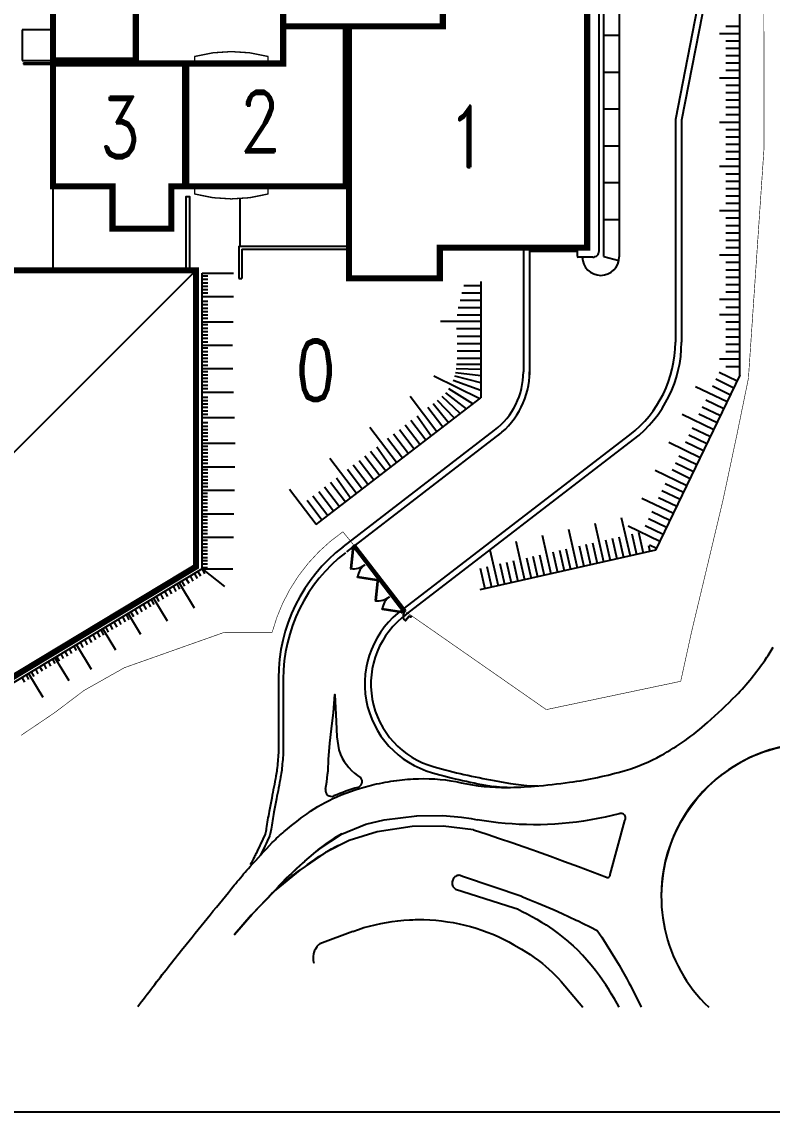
# Model space of a CAD drawing. Extents: x 0 to 210, y 0 to 497.
# Drawn here: x 77.8 to 132.8, y 371.9 to 451.9 of the extents above; entities that cross this region are included whole.
import ezdxf

# ---------------------------------------------------------------- set-up
doc = ezdxf.new("R2010")
doc.units = 0
doc.header["$MEASUREMENT"] = 0
doc.layers.get('0').update_dxf_attribs({"linetype": 'CONTINUOUS'})
doc.layers.add('VOIRIE-ACCES', color=3, linetype='CONTINUOUS')
doc.styles.add('ECRITURES', font='romand.shx', dxfattribs={"width": 0.8, "height": 1000})

# ---------------------------------------------------------------- blocks, each defined once
blk = doc.blocks.new('CCADLAY13OBJ237')
at = {"layer": 'VOIRIE-ACCES', "color": 7, "linetype": 'CONTINUOUS'}
blk.add_arc((0, 0), 1, 127.5805, 217.6002, dxfattribs=at)
blk = doc.blocks.new('LOGO_CARTOUCHE_MASSE')
for p, q in [((-257521.57, -147811.193), (-257524.044, -147823.867)), ((-257521.127, -147811.271), (-257523.594, -147823.911)), ((-257552.787, -147811.884), (-257552.787, -147819.534)), ((-257528.166, -147814.359), (-257528.166, -147833.935)), ((-257519.318, -147842.61), (-257519.318, -147814.297)), ((-257530.511, -147833.259), (-257530.511, -147815.259)), ((-257529.635, -147833.5), (-257529.636, -147815.456)), ((-257529.291, -147817.706), (-257529.291, -147815.006)), ((-257548.196, -147817.024), (-257552.787, -147817.024)), ((-257552.787, -147817.024), (-257552.787, -147819.759)), ((-257548.196, -147828.759), (-257548.196, -147817.024)), ((-257520.349, -147817.006), (-257519.318, -147817.006)), ((-257569.662, -147817.284), (-257571.912, -147817.284)), ((-257571.912, -147817.284), (-257571.912, -147819.534)), ((-257528.166, -147817.706), (-257529.291, -147817.706)), ((-257529.291, -147820.406), (-257529.291, -147817.706)), ((-257520.807, -147817.546), (-257519.318, -147817.546)), ((-257520.349, -147818.085), (-257519.318, -147818.085)), ((-257520.349, -147818.635), (-257519.318, -147818.635)), ((-257571.912, -147819.534), (-257569.662, -147819.534)), ((-257520.349, -147819.175), (-257519.318, -147819.175)), ((-257571.822, -147819.714), (-257569.662, -147819.714)), ((-257571.822, -147819.714), (-257571.822, -147819.804)), ((-257571.822, -147819.804), (-257569.662, -147819.804)), ((-257569.662, -147828.759), (-257569.662, -147819.759)), ((-257559.987, -147819.759), (-257563.587, -147819.759)), ((-257559.987, -147819.759), (-257559.987, -147828.759)), ((-257552.787, -147819.759), (-257559.987, -147819.759)), ((-257559.987, -147819.759), (-257559.987, -147828.759)), ((-257559.762, -147819.759), (-257559.762, -147828.759)), ((-257548.196, -147819.759), (-257548.196, -147828.759)), ((-257520.349, -147819.715), (-257519.318, -147819.715)), ((-257520.349, -147820.255), (-257519.318, -147820.255)), ((-257528.166, -147820.406), (-257529.291, -147820.406)), ((-257529.291, -147823.106), (-257529.291, -147820.406)), ((-257520.807, -147820.795), (-257519.318, -147820.795)), ((-257520.349, -147821.334), (-257519.318, -147821.334)), ((-257520.349, -147821.884), (-257519.318, -147821.884)), ((-257520.349, -147822.424), (-257519.318, -147822.424)), ((-257528.166, -147823.106), (-257529.291, -147823.106)), ((-257529.291, -147825.806), (-257529.291, -147823.106)), ((-257520.349, -147822.964), (-257519.318, -147822.964)), ((-257520.349, -147823.504), (-257519.318, -147823.504)), ((-257524.044, -147823.867), (-257524.044, -147840.19)), ((-257523.594, -147823.911), (-257523.594, -147840.19)), ((-257520.808, -147824.044), (-257519.318, -147824.044)), ((-257520.349, -147824.583), (-257519.318, -147824.583)), ((-257520.349, -147825.133), (-257519.318, -147825.133)), ((-257528.166, -147825.806), (-257529.291, -147825.806)), ((-257529.291, -147828.506), (-257529.291, -147825.806)), ((-257520.349, -147825.673), (-257519.318, -147825.673)), ((-257520.349, -147826.213), (-257519.318, -147826.213)), ((-257520.808, -147827.293), (-257519.318, -147827.293)), ((-257520.349, -147826.753), (-257519.318, -147826.753)), ((-257520.349, -147827.832), (-257519.318, -147827.832)), ((-257569.662, -147828.759), (-257569.662, -147834.92)), ((-257565.297, -147828.759), (-257565.297, -147831.864)), ((-257560.977, -147828.759), (-257560.977, -147831.864)), ((-257559.987, -147828.759), (-257548.196, -147828.759)), ((-257559.762, -147828.759), (-257548.196, -147828.759)), ((-257547.971, -147828.759), (-257547.971, -147835.509)), ((-257528.166, -147828.506), (-257529.291, -147828.506)), ((-257529.291, -147831.206), (-257529.291, -147828.506)), ((-257520.349, -147828.382), (-257519.318, -147828.382)), ((-257520.349, -147828.922), (-257519.318, -147828.922)), ((-257555.937, -147833.147), (-257555.937, -147829.616)), ((-257520.349, -147829.462), (-257519.318, -147829.462)), ((-257520.808, -147830.542), (-257519.318, -147830.542)), ((-257520.349, -147830.002), (-257519.318, -147830.002)), ((-257528.166, -147831.206), (-257529.291, -147831.206)), ((-257529.291, -147833.906), (-257529.291, -147831.206)), ((-257520.349, -147831.081), (-257519.318, -147831.081)), ((-257565.297, -147831.864), (-257560.977, -147831.864)), ((-257520.349, -147831.631), (-257519.318, -147831.631)), ((-257520.349, -147832.171), (-257519.318, -147832.171)), ((-257520.349, -147832.711), (-257519.318, -147832.711)), ((-257556.049, -147833.147), (-257556.049, -147835.509)), ((-257556.049, -147833.147), (-257547.971, -147833.147)), ((-257555.824, -147833.372), (-257555.824, -147835.509)), ((-257555.824, -147833.372), (-257547.971, -147833.372)), ((-257541.311, -147835.509), (-257541.311, -147833.259)), ((-257541.086, -147833.259), (-257530.511, -147833.259)), ((-257535.184, -147833.259), (-257535.184, -147842.359)), ((-257534.734, -147833.259), (-257534.734, -147842.581)), ((-257531.228, -147833.345), (-257534.734, -147833.345)), ((-257531.228, -147833.538), (-257534.734, -147833.538)), ((-257534.669, -147833.345), (-257534.669, -147833.538)), ((-257534.556, -147833.345), (-257534.556, -147833.538)), ((-257534.444, -147833.345), (-257534.444, -147833.538)), ((-257534.331, -147833.345), (-257534.331, -147833.538)), ((-257534.219, -147833.345), (-257534.219, -147833.538)), ((-257534.106, -147833.345), (-257534.106, -147833.538)), ((-257533.994, -147833.345), (-257533.994, -147833.538)), ((-257533.881, -147833.345), (-257533.881, -147833.538)), ((-257533.769, -147833.345), (-257533.769, -147833.538)), ((-257533.656, -147833.345), (-257533.656, -147833.538)), ((-257533.544, -147833.345), (-257533.544, -147833.538)), ((-257533.431, -147833.345), (-257533.431, -147833.538)), ((-257533.319, -147833.345), (-257533.319, -147833.538)), ((-257533.206, -147833.345), (-257533.206, -147833.538)), ((-257533.094, -147833.345), (-257533.094, -147833.538)), ((-257532.981, -147833.345), (-257532.981, -147833.538)), ((-257532.869, -147833.345), (-257532.869, -147833.538)), ((-257532.756, -147833.345), (-257532.756, -147833.538)), ((-257532.644, -147833.345), (-257532.644, -147833.538)), ((-257532.531, -147833.345), (-257532.531, -147833.538)), ((-257532.419, -147833.345), (-257532.419, -147833.538)), ((-257532.306, -147833.345), (-257532.306, -147833.538)), ((-257532.194, -147833.345), (-257532.194, -147833.538)), ((-257532.081, -147833.345), (-257532.081, -147833.538)), ((-257531.969, -147833.345), (-257531.969, -147833.538)), ((-257531.856, -147833.345), (-257531.856, -147833.538)), ((-257531.744, -147833.345), (-257531.744, -147833.538)), ((-257531.631, -147833.345), (-257531.631, -147833.538)), ((-257531.519, -147833.345), (-257531.519, -147833.538)), ((-257531.406, -147833.345), (-257531.406, -147833.538)), ((-257531.294, -147833.345), (-257531.294, -147833.538)), ((-257531.228, -147833.882), (-257531.228, -147833.259)), ((-257529.291, -147833.906), (-257528.192, -147834.201)), ((-257520.809, -147833.791), (-257519.318, -147833.791)), ((-257520.349, -147833.251), (-257519.318, -147833.251)), ((-257530.085, -147833.95), (-257531.16, -147833.95)), ((-257520.349, -147834.329), (-257519.318, -147834.329)), ((-257588.308, -147864.052), (-257559.177, -147834.92)), ((-257580.897, -147834.92), (-257559.177, -147834.92)), ((-257559.177, -147856.64), (-257559.177, -147834.92)), ((-257558.727, -147835.123), (-257556.438, -147835.123)), ((-257558.727, -147856.798), (-257558.727, -147835.123)), ((-257558.719, -147835.321), (-257558.318, -147835.321)), ((-257556.049, -147835.509), (-257555.824, -147835.509)), ((-257547.971, -147835.509), (-257541.311, -147835.509)), ((-257520.349, -147834.88), (-257519.318, -147834.88)), ((-257520.349, -147835.42), (-257519.318, -147835.42)), ((-257558.719, -147835.571), (-257558.318, -147835.571)), ((-257558.719, -147835.822), (-257558.318, -147835.822)), ((-257558.719, -147836.072), (-257558.318, -147836.072)), ((-257558.719, -147836.323), (-257558.318, -147836.323)), ((-257538.3, -147836.046), (-257539.55, -147836.046)), ((-257538.306, -147835.725), (-257538.306, -147844.27)), ((-257520.349, -147835.96), (-257519.318, -147835.96)), ((-257558.719, -147836.573), (-257558.318, -147836.573)), ((-257558.719, -147836.835), (-257556.438, -147836.835)), ((-257538.3, -147836.596), (-257539.687, -147836.596)), ((-257520.809, -147837.042), (-257519.318, -147837.042)), ((-257520.349, -147836.5), (-257519.318, -147836.5)), ((-257558.719, -147837.181), (-257558.318, -147837.181)), ((-257558.719, -147837.431), (-257558.318, -147837.431)), ((-257558.719, -147837.682), (-257558.318, -147837.682)), ((-257558.719, -147837.932), (-257558.318, -147837.932)), ((-257538.3, -147837.676), (-257539.958, -147837.676)), ((-257538.3, -147837.136), (-257539.822, -147837.136)), ((-257520.349, -147837.612), (-257519.318, -147837.612)), ((-257558.719, -147838.183), (-257558.318, -147838.183)), ((-257558.719, -147838.433), (-257558.318, -147838.433)), ((-257558.719, -147838.695), (-257556.453, -147838.695)), ((-257538.306, -147838.673), (-257541.254, -147838.673)), ((-257538.3, -147838.216), (-257540.038, -147838.216)), ((-257520.809, -147838.152), (-257519.318, -147838.152)), ((-257520.349, -147838.69), (-257519.318, -147838.69)), ((-257558.719, -147838.896), (-257558.318, -147838.896)), ((-257558.719, -147839.146), (-257558.318, -147839.146)), ((-257558.719, -147839.397), (-257558.318, -147839.397)), ((-257538.306, -147839.212), (-257540.077, -147839.212)), ((-257520.349, -147839.241), (-257519.318, -147839.241)), ((-257558.719, -147839.647), (-257558.318, -147839.647)), ((-257558.719, -147839.898), (-257558.318, -147839.898)), ((-257558.719, -147840.148), (-257558.318, -147840.148)), ((-257538.306, -147839.762), (-257540.044, -147839.762)), ((-257538.306, -147840.302), (-257540.044, -147840.302)), ((-257520.349, -147839.781), (-257519.318, -147839.781)), ((-257520.349, -147840.321), (-257519.318, -147840.321)), ((-257558.719, -147840.41), (-257556.502, -147840.41)), ((-257558.719, -147840.611), (-257558.318, -147840.611)), ((-257558.719, -147840.861), (-257558.318, -147840.861)), ((-257558.719, -147841.112), (-257558.318, -147841.112)), ((-257538.306, -147840.842), (-257540.044, -147840.842)), ((-257520.349, -147840.861), (-257519.318, -147840.861)), ((-257558.719, -147841.362), (-257558.318, -147841.362)), ((-257558.719, -147841.613), (-257558.318, -147841.613)), ((-257558.719, -147841.863), (-257558.318, -147841.863)), ((-257538.306, -147841.822), (-257540.097, -147841.82)), ((-257538.306, -147841.382), (-257540.044, -147841.382)), ((-257520.809, -147841.403), (-257519.318, -147841.403)), ((-257558.719, -147842.125), (-257556.478, -147842.125)), ((-257558.719, -147842.326), (-257558.318, -147842.326)), ((-257558.719, -147842.576), (-257558.318, -147842.576)), ((-257538.386, -147844.332), (-257541.752, -147842.665)), ((-257538.306, -147843.165), (-257540.218, -147842.682)), ((-257538.306, -147842.647), (-257540.155, -147842.424)), ((-257538.325, -147842.196), (-257540.115, -147842.132)), ((-257519.318, -147842.61), (-257525.504, -147855.437)), ((-257520.838, -147842.371), (-257519.511, -147843.011)), ((-257520.349, -147841.973), (-257519.318, -147841.973)), ((-257558.719, -147842.827), (-257558.318, -147842.827)), ((-257558.719, -147843.077), (-257558.318, -147843.077)), ((-257558.719, -147843.328), (-257558.318, -147843.328)), ((-257538.306, -147843.734), (-257540.323, -147842.998)), ((-257522.564, -147843.429), (-257520.251, -147844.544)), ((-257521.331, -147843.393), (-257520.005, -147844.033)), ((-257521.085, -147842.882), (-257519.758, -147843.522)), ((-257558.719, -147843.578), (-257558.318, -147843.578)), ((-257558.719, -147843.84), (-257556.418, -147843.84)), ((-257558.719, -147844.205), (-257558.318, -147844.205)), ((-257550.377, -147853.562), (-257538.306, -147844.27)), ((-257541.518, -147846.745), (-257543.473, -147844.174)), ((-257539.806, -147845.425), (-257541.133, -147844.177)), ((-257539.358, -147845.08), (-257540.858, -147843.89)), ((-257538.88, -147844.712), (-257540.64, -147843.601)), ((-257558.719, -147844.455), (-257558.318, -147844.455)), ((-257558.719, -147844.705), (-257558.318, -147844.705)), ((-257558.719, -147844.956), (-257558.318, -147844.956)), ((-257541.09, -147846.415), (-257542.178, -147844.985)), ((-257540.662, -147846.086), (-257541.796, -147844.696)), ((-257540.234, -147845.757), (-257541.472, -147844.462)), ((-257522.071, -147844.927), (-257520.744, -147845.567)), ((-257521.824, -147844.416), (-257520.498, -147845.056)), ((-257558.719, -147845.206), (-257558.318, -147845.206)), ((-257558.719, -147845.457), (-257558.318, -147845.457)), ((-257558.719, -147845.718), (-257556.365, -147845.718)), ((-257542.323, -147847.364), (-257543.423, -147845.917)), ((-257541.938, -147847.068), (-257542.971, -147845.611)), ((-257523.55, -147845.474), (-257521.237, -147846.59)), ((-257522.317, -147845.439), (-257520.991, -147846.078)), ((-257558.719, -147846.083), (-257558.318, -147846.083)), ((-257558.719, -147846.334), (-257558.318, -147846.334)), ((-257558.719, -147846.584), (-257558.318, -147846.584)), ((-257548.397, -147855.188), (-257537.29, -147846.638)), ((-257544.471, -147849.017), (-257546.426, -147846.446)), ((-257543.187, -147848.029), (-257544.271, -147846.603)), ((-257542.759, -147847.7), (-257543.842, -147846.277)), ((-257522.811, -147846.461), (-257521.484, -147847.101)), ((-257558.719, -147846.835), (-257558.318, -147846.835)), ((-257558.719, -147847.085), (-257558.318, -147847.085)), ((-257558.719, -147847.336), (-257558.318, -147847.336)), ((-257548.123, -147855.545), (-257536.84, -147846.86)), ((-257544.043, -147848.688), (-257545.131, -147847.257)), ((-257543.615, -147848.358), (-257544.701, -147846.93)), ((-257544.005, -147859.761), (-257527.38, -147846.966)), ((-257543.742, -147860.126), (-257527.106, -147847.323)), ((-257524.536, -147847.52), (-257522.224, -147848.635)), ((-257523.304, -147847.484), (-257521.977, -147848.124)), ((-257523.057, -147846.973), (-257521.731, -147847.612)), ((-257558.719, -147847.597), (-257556.312, -147847.597)), ((-257558.719, -147847.803), (-257558.318, -147847.803)), ((-257558.719, -147848.054), (-257558.318, -147848.054)), ((-257558.719, -147848.304), (-257558.318, -147848.304)), ((-257545.276, -147849.636), (-257546.377, -147848.19)), ((-257544.891, -147849.34), (-257545.924, -147847.883)), ((-257558.719, -147848.555), (-257558.318, -147848.555)), ((-257558.719, -147848.805), (-257558.318, -147848.805)), ((-257558.719, -147849.056), (-257558.318, -147849.056)), ((-257547.425, -147851.289), (-257549.38, -147848.718)), ((-257546.141, -147850.301), (-257547.225, -147848.876)), ((-257545.713, -147849.972), (-257546.795, -147848.549)), ((-257524.043, -147849.018), (-257522.717, -147849.658)), ((-257523.797, -147848.507), (-257522.47, -147849.146)), ((-257558.719, -147849.317), (-257556.338, -147849.317)), ((-257558.719, -147849.523), (-257558.318, -147849.523)), ((-257558.719, -147849.774), (-257558.318, -147849.774)), ((-257546.997, -147850.96), (-257548.084, -147849.53)), ((-257546.569, -147850.631), (-257547.654, -147849.203)), ((-257525.523, -147849.565), (-257523.21, -147850.68)), ((-257524.29, -147849.529), (-257522.963, -147850.169)), ((-257558.719, -147850.024), (-257558.318, -147850.024)), ((-257558.719, -147850.275), (-257558.318, -147850.275)), ((-257558.719, -147850.525), (-257558.318, -147850.525)), ((-257548.23, -147851.909), (-257549.33, -147850.462)), ((-257547.844, -147851.612), (-257548.878, -147850.156)), ((-257524.783, -147850.552), (-257523.456, -147851.191)), ((-257558.727, -147851.243), (-257558.326, -147851.243)), ((-257558.727, -147851.494), (-257558.326, -147851.494)), ((-257558.719, -147850.776), (-257558.318, -147850.776)), ((-257558.719, -147851.037), (-257556.364, -147851.037)), ((-257550.377, -147853.562), (-257552.333, -147850.991)), ((-257549.522, -147852.903), (-257550.608, -147851.475)), ((-257549.094, -147852.574), (-257550.178, -147851.148)), ((-257548.666, -147852.244), (-257549.748, -147850.821)), ((-257525.03, -147851.063), (-257523.703, -147851.703)), ((-257558.727, -147851.744), (-257558.326, -147851.744)), ((-257558.727, -147851.995), (-257558.326, -147851.995)), ((-257558.727, -147852.245), (-257558.326, -147852.245)), ((-257549.95, -147853.232), (-257551.037, -147851.802)), ((-257526.509, -147851.61), (-257524.196, -147852.725)), ((-257525.276, -147851.574), (-257523.95, -147852.214)), ((-257558.727, -147852.496), (-257558.326, -147852.496)), ((-257558.727, -147852.757), (-257556.398, -147852.757)), ((-257558.727, -147852.963), (-257558.326, -147852.963)), ((-257528.009, -147853.025), (-257527.369, -147855.858)), ((-257526.016, -147853.108), (-257524.689, -147853.748)), ((-257525.769, -147852.597), (-257524.443, -147853.237)), ((-257558.727, -147853.214), (-257558.326, -147853.214)), ((-257558.727, -147853.464), (-257558.326, -147853.464)), ((-257558.727, -147853.715), (-257558.326, -147853.715)), ((-257531.879, -147853.9), (-257531.239, -147856.733)), ((-257529.944, -147853.463), (-257529.304, -147856.295)), ((-257527.495, -147853.655), (-257525.182, -147854.771)), ((-257526.262, -147853.62), (-257524.936, -147854.259)), ((-257558.727, -147853.965), (-257558.326, -147853.965)), ((-257558.727, -147854.216), (-257558.326, -147854.216)), ((-257558.727, -147854.477), (-257556.425, -147854.477)), ((-257558.727, -147854.71), (-257558.326, -147854.71)), ((-257533.814, -147854.337), (-257533.174, -147857.17)), ((-257529.163, -147854.67), (-257528.82, -147856.186)), ((-257528.679, -147854.561), (-257528.336, -147856.077)), ((-257528.195, -147854.452), (-257527.853, -147855.968)), ((-257527.228, -147854.233), (-257526.885, -147855.749)), ((-257526.744, -147854.124), (-257526.401, -147855.64)), ((-257558.727, -147854.96), (-257558.326, -147854.96)), ((-257558.727, -147855.211), (-257558.326, -147855.211)), ((-257558.727, -147855.461), (-257558.326, -147855.461)), ((-257547.7, -147855.371), (-257547.853, -147856.785)), ((-257547.647, -147855.377), (-257547.799, -147856.791)), ((-257547.756, -147855.267), (-257547.649, -147855.185)), ((-257547.674, -147855.374), (-257547.756, -147855.267)), ((-257547.715, -147855.099), (-257543.943, -147860.001)), ((-257547.7, -147855.371), (-257547.647, -147855.377)), ((-257547.567, -147855.292), (-257547.674, -147855.374)), ((-257547.649, -147855.184), (-257547.496, -147855.066)), ((-257547.649, -147855.185), (-257547.567, -147855.292)), ((-257547.581, -147855.273), (-257547.427, -147855.155)), ((-257547.562, -147854.981), (-257543.804, -147859.864)), ((-257547.512, -147855.362), (-257547.359, -147855.245)), ((-257547.443, -147855.452), (-257547.29, -147855.334)), ((-257547.375, -147855.541), (-257547.222, -147855.423)), ((-257547.306, -147855.63), (-257547.153, -147855.512)), ((-257525.504, -147855.437), (-257538.369, -147858.344)), ((-257537.637, -147855.419), (-257537.044, -147858.045)), ((-257535.749, -147854.775), (-257535.109, -147857.607)), ((-257532.549, -147855.436), (-257532.206, -147856.951)), ((-257532.065, -147855.326), (-257531.723, -147856.842)), ((-257531.098, -147855.108), (-257530.755, -147856.623)), ((-257530.614, -147854.998), (-257530.271, -147856.514)), ((-257530.13, -147854.889), (-257529.788, -147856.405)), ((-257526.019, -147855.084), (-257525.918, -147855.53)), ((-257525.943, -147855.034), (-257525.429, -147855.282)), ((-257558.727, -147855.712), (-257558.326, -147855.712)), ((-257558.727, -147855.962), (-257558.326, -147855.962)), ((-257558.727, -147856.193), (-257558.326, -147856.193)), ((-257547.238, -147855.719), (-257547.084, -147855.601)), ((-257547.169, -147855.808), (-257547.016, -147855.69)), ((-257547.1, -147855.897), (-257546.947, -147855.779)), ((-257547.032, -147855.987), (-257546.878, -147855.869)), ((-257546.963, -147856.076), (-257546.81, -147855.958)), ((-257546.895, -147856.165), (-257546.741, -147856.047)), ((-257546.826, -147856.254), (-257546.673, -147856.136)), ((-257546.757, -147856.343), (-257546.604, -147856.225)), ((-257546.689, -147856.432), (-257546.535, -147856.314)), ((-257536.419, -147856.31), (-257536.076, -147857.826)), ((-257535.935, -147856.201), (-257535.593, -147857.717)), ((-257534.968, -147855.982), (-257534.625, -147857.498)), ((-257534.484, -147855.873), (-257534.141, -147857.389)), ((-257534, -147855.764), (-257533.658, -147857.279)), ((-257533.033, -147855.545), (-257532.69, -147857.061)), ((-257559.177, -147856.64), (-257577.037, -147867.418)), ((-257558.727, -147856.798), (-257576.958, -147867.812)), ((-257558.826, -147857.344), (-257559.006, -147857.009)), ((-257558.727, -147856.443), (-257558.326, -147856.443)), ((-257558.727, -147856.694), (-257558.326, -147856.694)), ((-257558.727, -147856.798), (-257556.47, -147856.798)), ((-257558.727, -147856.798), (-257557.091, -147858.091)), ((-257558.522, -147857.16), (-257558.702, -147856.825)), ((-257547.853, -147856.785), (-257547.799, -147856.791)), ((-257546.62, -147856.522), (-257546.467, -147856.404)), ((-257546.551, -147856.611), (-257546.398, -147856.493)), ((-257546.483, -147856.7), (-257546.33, -147856.582)), ((-257546.414, -147856.789), (-257546.261, -147856.671)), ((-257546.346, -147856.878), (-257546.192, -147856.76)), ((-257546.277, -147856.967), (-257546.124, -147856.849)), ((-257546.208, -147857.056), (-257546.055, -147856.939)), ((-257546.14, -147857.146), (-257545.987, -147857.028)), ((-257546.071, -147857.235), (-257545.918, -147857.117)), ((-257538.354, -147856.747), (-257538.011, -147858.263)), ((-257537.87, -147856.638), (-257537.528, -147858.154)), ((-257536.903, -147856.419), (-257536.56, -147857.935)), ((-257560.396, -147857.869), (-257559.316, -147859.656)), ((-257559.999, -147858.073), (-257560.179, -147857.738)), ((-257559.686, -147857.884), (-257559.866, -147857.549)), ((-257559.381, -147857.7), (-257559.562, -147857.365)), ((-257559.074, -147857.514), (-257559.254, -147857.179)), ((-257547.349, -147857.44), (-257547.341, -147857.386)), ((-257545.943, -147857.654), (-257547.349, -147857.44)), ((-257545.935, -147857.601), (-257547.341, -147857.386)), ((-257545.893, -147857.719), (-257546.046, -147859.133)), ((-257546.003, -147857.324), (-257545.849, -147857.206)), ((-257545.84, -147857.725), (-257545.992, -147859.139)), ((-257545.943, -147857.654), (-257545.935, -147857.601)), ((-257545.939, -147857.628), (-257545.832, -147857.545)), ((-257545.857, -147857.735), (-257545.939, -147857.628)), ((-257545.934, -147857.413), (-257545.781, -147857.295)), ((-257545.893, -147857.719), (-257545.84, -147857.725)), ((-257545.865, -147857.502), (-257545.712, -147857.384)), ((-257545.75, -147857.652), (-257545.857, -147857.735)), ((-257545.832, -147857.545), (-257545.75, -147857.652)), ((-257545.797, -147857.591), (-257545.643, -147857.473)), ((-257545.728, -147857.681), (-257545.575, -147857.563)), ((-257545.66, -147857.77), (-257545.506, -147857.652)), ((-257545.591, -147857.859), (-257545.438, -147857.741)), ((-257545.522, -147857.948), (-257545.369, -147857.83)), ((-257561.554, -147859.013), (-257561.734, -147858.678)), ((-257561.25, -147858.829), (-257561.43, -147858.494)), ((-257560.942, -147858.643), (-257561.122, -147858.308)), ((-257560.625, -147858.452), (-257560.806, -147858.116)), ((-257560.361, -147858.292), (-257560.542, -147857.957)), ((-257545.454, -147858.037), (-257545.3, -147857.919)), ((-257545.385, -147858.126), (-257545.232, -147858.008)), ((-257545.316, -147858.216), (-257545.163, -147858.098)), ((-257545.248, -147858.305), (-257545.095, -147858.187)), ((-257545.179, -147858.394), (-257545.026, -147858.276)), ((-257545.111, -147858.483), (-257544.957, -147858.365)), ((-257545.042, -147858.572), (-257544.889, -147858.454)), ((-257544.973, -147858.661), (-257544.82, -147858.543)), ((-257544.905, -147858.75), (-257544.752, -147858.633)), ((-257562.81, -147859.772), (-257562.991, -147859.437)), ((-257562.494, -147859.58), (-257562.674, -147859.245)), ((-257562.23, -147859.421), (-257562.41, -147859.086)), ((-257562.264, -147858.997), (-257561.286, -147860.617)), ((-257561.867, -147859.202), (-257562.048, -147858.867)), ((-257546.046, -147859.133), (-257545.992, -147859.139)), ((-257544.836, -147858.84), (-257544.683, -147858.722)), ((-257544.768, -147858.929), (-257544.614, -147858.811)), ((-257544.699, -147859.018), (-257544.546, -147858.9)), ((-257544.63, -147859.107), (-257544.477, -147858.989)), ((-257544.562, -147859.196), (-257544.408, -147859.078)), ((-257544.493, -147859.285), (-257544.34, -147859.167)), ((-257544.425, -147859.375), (-257544.271, -147859.257)), ((-257544.356, -147859.464), (-257544.203, -147859.346)), ((-257544.287, -147859.553), (-257544.134, -147859.435)), ((-257564.071, -147860.533), (-257564.251, -147860.198)), ((-257564.132, -147860.126), (-257563.255, -147861.578)), ((-257563.736, -147860.331), (-257563.916, -147859.996)), ((-257563.422, -147860.142), (-257563.603, -147859.806)), ((-257563.118, -147859.958), (-257563.298, -147859.622)), ((-257545.542, -147859.788), (-257545.534, -147859.734)), ((-257544.136, -147860.003), (-257545.542, -147859.788)), ((-257544.128, -147859.949), (-257545.534, -147859.734)), ((-257544.219, -147859.642), (-257544.065, -147859.524)), ((-257544.15, -147859.731), (-257543.997, -147859.613)), ((-257544.136, -147860.003), (-257544.128, -147859.949)), ((-257544.132, -147859.976), (-257544.025, -147859.894)), ((-257544.05, -147860.083), (-257544.132, -147859.976)), ((-257544.081, -147859.82), (-257543.928, -147859.702)), ((-257543.943, -147860.001), (-257544.05, -147860.083)), ((-257544.025, -147859.894), (-257543.943, -147860.001)), ((-257544.013, -147859.91), (-257543.86, -147859.792)), ((-257565.577, -147861.443), (-257565.757, -147861.108)), ((-257565.264, -147861.254), (-257565.444, -147860.919)), ((-257564.959, -147861.07), (-257565.14, -147860.735)), ((-257564.652, -147860.884), (-257564.832, -147860.549)), ((-257564.335, -147860.693), (-257564.515, -147860.358)), ((-257566.817, -147862.193), (-257566.997, -147861.857)), ((-257566.51, -147862.007), (-257566.69, -147861.672)), ((-257566.193, -147861.815), (-257566.373, -147861.48)), ((-257565.929, -147861.656), (-257566.109, -147861.321)), ((-257565.973, -147861.239), (-257565.072, -147862.73)), ((-257568.266, -147863.005), (-257568.446, -147862.67)), ((-257567.924, -147862.799), (-257568.104, -147862.463)), ((-257567.938, -147862.363), (-257566.861, -147864.146)), ((-257567.435, -147862.566), (-257567.615, -147862.23)), ((-257567.121, -147862.376), (-257567.302, -147862.041)), ((-257569.494, -147863.747), (-257569.674, -147863.411)), ((-257569.512, -147863.314), (-257568.501, -147864.987)), ((-257569.191, -147863.564), (-257569.371, -147863.229)), ((-257568.878, -147863.375), (-257569.058, -147863.039)), ((-257568.573, -147863.191), (-257568.754, -147862.856)), ((-257570.733, -147864.496), (-257570.914, -147864.161)), ((-257570.429, -147864.312), (-257570.609, -147863.977)), ((-257570.122, -147864.126), (-257570.302, -147863.791)), ((-257569.805, -147863.935), (-257569.985, -147863.599)), ((-257571.729, -147865.097), (-257571.909, -147864.762)), ((-257571.417, -147864.909), (-257571.598, -147864.574)), ((-257571.443, -147864.481), (-257570.395, -147866.217)), ((-257571.047, -147864.685), (-257571.227, -147864.35)), ((-257553.136, -147864.816), (-257553.135, -147870.345)), ((-257552.785, -147864.892), (-257552.785, -147870.323)), ((-257538.066, -147875.274), (-257538.578, -147875.19)), ((-257537.552, -147875.348), (-257538.066, -147875.274)), ((-257537.037, -147875.411), (-257537.552, -147875.348)), ((-257536.521, -147875.463), (-257537.037, -147875.411)), ((-257536.004, -147875.503), (-257536.521, -147875.463)), ((-257535.486, -147875.533), (-257536.004, -147875.503)), ((-257532.604, -147875.495), (-257532.881, -147875.515)), ((-257532.351, -147875.477), (-257532.604, -147875.495)), ((-257531.823, -147875.427), (-257532.351, -147875.477)), ((-257531.295, -147875.366), (-257531.823, -147875.427)), ((-257530.77, -147875.293), (-257531.295, -147875.366)), ((-257530.246, -147875.209), (-257530.77, -147875.293)), ((-257529.723, -147875.114), (-257530.246, -147875.209)), ((-257529.203, -147875.007), (-257529.723, -147875.114)), ((-257528.686, -147874.889), (-257529.203, -147875.007)), ((-257528.821, -147879.206), (-257527.753, -147875.26)), ((-257528.171, -147874.759), (-257528.686, -147874.889)), ((-257528.084, -147874.736), (-257528.171, -147874.759)), ((-257528.025, -147874.733), (-257528.084, -147874.736)), ((-257527.965, -147874.74), (-257528.025, -147874.733)), ((-257527.908, -147874.758), (-257527.965, -147874.74)), ((-257527.854, -147874.786), (-257527.908, -147874.758)), ((-257527.807, -147874.823), (-257527.854, -147874.786)), ((-257527.767, -147874.867), (-257527.807, -147874.823)), ((-257527.725, -147874.939), (-257527.767, -147874.867)), ((-257527.753, -147875.26), (-257527.726, -147875.211)), ((-257527.726, -147875.211), (-257527.708, -147875.158)), ((-257527.707, -147874.992), (-257527.725, -147874.939)), ((-257527.708, -147875.158), (-257527.698, -147875.103)), ((-257527.698, -147875.048), (-257527.707, -147874.992)), ((-257527.698, -147875.103), (-257527.698, -147875.048)), ((-257538.841, -147875.944), (-257537.839, -147876.253)), ((-257537.839, -147876.253), (-257536.933, -147876.559)), ((-257534.967, -147875.552), (-257535.486, -147875.533)), ((-257534.448, -147875.559), (-257534.967, -147875.552)), ((-257533.929, -147875.556), (-257534.448, -147875.559)), ((-257533.411, -147875.541), (-257533.929, -147875.556)), ((-257532.881, -147875.515), (-257533.411, -147875.541)), ((-257536.933, -147876.559), (-257536.029, -147876.869)), ((-257536.029, -147876.869), (-257535.126, -147877.184)), ((-257535.126, -147877.184), (-257534.488, -147877.409)), ((-257534.488, -147877.409), (-257534.225, -147877.502)), ((-257534.225, -147877.502), (-257533.193, -147877.873)), ((-257533.193, -147877.873), (-257532.163, -147878.249)), ((-257532.163, -147878.249), (-257531.136, -147878.631)), ((-257531.136, -147878.631), (-257530.11, -147879.018)), ((-257530.11, -147879.018), (-257529.087, -147879.411)), ((-257529.087, -147879.411), (-257529.047, -147879.424)), ((-257529.047, -147879.424), (-257529.006, -147879.427)), ((-257529.006, -147879.427), (-257528.965, -147879.422)), ((-257528.965, -147879.422), (-257528.926, -147879.408)), ((-257528.926, -147879.408), (-257528.891, -147879.386)), ((-257528.891, -147879.386), (-257528.863, -147879.358)), ((-257528.863, -147879.358), (-257528.84, -147879.324)), ((-257528.84, -147879.324), (-257528.826, -147879.287)), ((-257528.826, -147879.287), (-257528.819, -147879.247)), ((-257528.819, -147879.247), (-257528.821, -147879.206))]:
    blk.add_line(p, q)
for points in [[(-257622.094, -147771.445), (-257480.694, -147771.445), (-257480.694, -147896.633), (-257622.094, -147896.633)], [(-257543.551, -147860.252), (-257543.521, -147860.28), (-257543.828, -147860.609), (-257543.857, -147860.581)], [(-257543.445, -147860.227), (-257543.379, -147860.289), (-257543.44, -147860.355), (-257543.506, -147860.293)]]:
    blk.add_lwpolyline(points, close=True)
at = {"const_width": 0.45}
blk.add_lwpolyline([(-257569.662, -147806.259), (-257563.587, -147806.259), (-257563.587, -147819.534), (-257569.662, -147819.534)], close=True, dxfattribs=at)
for points, const_width in [([(-257552.787, -147811.884), (-257552.787, -147817.024), (-257541.086, -147817.024), (-257541.086, -147815.259), (-257537.261, -147815.259), (-257537.261, -147811.884), (-257553, -147811.884)], 0.45), ([(-257517.543, -147825.861), (-257517.568, -147814.143)], 0.0428), ([(-257547.971, -147817.024), (-257541.086, -147817.024), (-257541.086, -147815.259), (-257530.511, -147815.259), (-257530.511, -147833.259), (-257541.311, -147833.259), (-257541.311, -147835.509), (-257547.971, -147835.509), (-257547.971, -147817.024)], 0.45), ([(-257547.971, -147817.024), (-257552.787, -147817.024), (-257552.787, -147819.759), (-257559.987, -147819.759), (-257559.987, -147828.759), (-257548.196, -147828.759), (-257548.196, -147817.024)], 0.45), ([(-257569.662, -147819.759), (-257569.662, -147828.759), (-257565.297, -147828.759), (-257565.297, -147831.864), (-257560.977, -147831.864), (-257560.977, -147828.759), (-257559.987, -147828.759), (-257559.987, -147819.759), (-257569.662, -147819.759)], 0.45), ([(-257557.937, -147818.948), (-257559.287, -147819.219)], 0.0563), ([(-257559.287, -147819.219), (-257559.287, -147819.759)], 0.0563), ([(-257559.287, -147819.608), (-257559.242, -147819.53)], 0.0563), ([(-257559.242, -147819.611), (-257559.287, -147819.533)], 0.0563), ([(-257559.264, -147819.355), (-257559.264, -147819.31)], 0.0563), ([(-257559.242, -147819.256), (-257557.931, -147818.993)], 0.0563), ([(-257559.242, -147819.759), (-257559.242, -147819.256)], 0.0563), ([(-257559.076, -147819.223), (-257559.1, -147819.182)], 0.0563), ([(-257559.063, -147819.22), (-257559.033, -147819.168)], 0.0563), ([(-257558.727, -147819.153), (-257558.751, -147819.111)], 0.0563), ([(-257558.622, -147819.131), (-257558.592, -147819.08)], 0.0563), ([(-257558.378, -147819.083), (-257558.402, -147819.041)], 0.0563), ([(-257558.181, -147819.043), (-257558.151, -147818.991)], 0.0563), ([(-257558.029, -147819.012), (-257558.052, -147818.971)], 0.0563), ([(-257556.587, -147818.859), (-257557.937, -147818.948)], 0.0563), ([(-257557.931, -147818.993), (-257556.587, -147818.905)], 0.0563), ([(-257557.756, -147818.981), (-257557.729, -147818.934)], 0.0563), ([(-257557.66, -147818.975), (-257557.686, -147818.932)], 0.0563), ([(-257557.351, -147818.955), (-257557.324, -147818.908)], 0.0563), ([(-257557.285, -147818.95), (-257557.31, -147818.907)], 0.0563), ([(-257556.946, -147818.928), (-257556.918, -147818.881)], 0.0563), ([(-257556.91, -147818.926), (-257556.935, -147818.882)], 0.0563), ([(-257555.237, -147818.948), (-257556.587, -147818.859)], 0.0563), ([(-257556.587, -147818.905), (-257555.243, -147818.993)], 0.0563), ([(-257556.53, -147818.908), (-257556.557, -147818.861)], 0.0563), ([(-257556.544, -147818.907), (-257556.519, -147818.864)], 0.0563), ([(-257556.168, -147818.932), (-257556.143, -147818.889)], 0.0563), ([(-257556.125, -147818.935), (-257556.152, -147818.888)], 0.0563), ([(-257555.793, -147818.957), (-257555.768, -147818.913)], 0.0563), ([(-257555.72, -147818.962), (-257555.747, -147818.915)], 0.0563), ([(-257555.417, -147818.981), (-257555.392, -147818.938)], 0.0563), ([(-257555.315, -147818.988), (-257555.342, -147818.941)], 0.0563), ([(-257555.243, -147818.993), (-257553.932, -147819.256)], 0.0563), ([(-257553.887, -147819.219), (-257555.237, -147818.948)], 0.0563), ([(-257555.056, -147819.03), (-257555.032, -147818.989)], 0.0563), ([(-257554.88, -147819.066), (-257554.91, -147819.014)], 0.0563), ([(-257554.707, -147819.1), (-257554.683, -147819.059)], 0.0563), ([(-257554.439, -147819.154), (-257554.469, -147819.102)], 0.0563), ([(-257554.357, -147819.17), (-257554.334, -147819.129)], 0.0563), ([(-257553.999, -147819.242), (-257554.029, -147819.191)], 0.0563), ([(-257554.008, -147819.241), (-257553.984, -147819.199)], 0.0563), ([(-257553.932, -147819.256), (-257553.932, -147819.759)], 0.0563), ([(-257553.887, -147819.436), (-257553.932, -147819.358)], 0.0563), ([(-257553.887, -147819.759), (-257553.887, -147819.219)], 0.0563), ([(-257518.693, -147842.832), (-257517.543, -147825.861)], 0.0428), ([(-257559.287, -147828.804), (-257559.287, -147829.344)], 0.0563), ([(-257559.242, -147829.307), (-257559.242, -147828.804)], 0.0563), ([(-257553.932, -147828.804), (-257553.932, -147829.307)], 0.0563), ([(-257553.887, -147829.344), (-257553.887, -147828.804)], 0.0563), ([(-257559.287, -147829.344), (-257557.937, -147829.615)], 0.0563), ([(-257559.264, -147829.254), (-257559.264, -147829.209)], 0.0563), ([(-257557.931, -147829.57), (-257559.242, -147829.307)], 0.0563), ([(-257559.225, -147829.357), (-257559.201, -147829.316)], 0.0563), ([(-257558.876, -147829.427), (-257558.906, -147829.375)], 0.0563), ([(-257558.875, -147829.427), (-257558.852, -147829.386)], 0.0563), ([(-257558.526, -147829.497), (-257558.502, -147829.456)], 0.0563), ([(-257558.435, -147829.515), (-257558.465, -147829.463)], 0.0563), ([(-257558.177, -147829.567), (-257558.153, -147829.526)], 0.0563), ([(-257557.994, -147829.603), (-257558.024, -147829.552)], 0.0563), ([(-257557.937, -147829.615), (-257556.587, -147829.704)], 0.0563), ([(-257556.587, -147829.659), (-257557.931, -147829.57)], 0.0563), ([(-257557.819, -147829.623), (-257557.794, -147829.579)], 0.0563), ([(-257557.584, -147829.638), (-257557.611, -147829.591)], 0.0563), ([(-257557.444, -147829.647), (-257557.419, -147829.604)], 0.0563), ([(-257557.179, -147829.665), (-257557.206, -147829.618)], 0.0563), ([(-257557.068, -147829.672), (-257557.043, -147829.629)], 0.0563), ([(-257556.774, -147829.691), (-257556.801, -147829.644)], 0.0563), ([(-257556.693, -147829.697), (-257556.668, -147829.653)], 0.0563), ([(-257555.243, -147829.57), (-257556.587, -147829.659)], 0.0563), ([(-257556.587, -147829.704), (-257555.237, -147829.615)], 0.0563), ([(-257556.385, -147829.69), (-257556.41, -147829.647)], 0.0563), ([(-257556.296, -147829.685), (-257556.269, -147829.638)], 0.0563), ([(-257556.01, -147829.666), (-257556.035, -147829.622)], 0.0563), ([(-257555.891, -147829.658), (-257555.864, -147829.611)], 0.0563), ([(-257555.634, -147829.641), (-257555.659, -147829.598)], 0.0563), ([(-257555.486, -147829.631), (-257555.459, -147829.584)], 0.0563), ([(-257555.259, -147829.616), (-257555.284, -147829.573)], 0.0563), ([(-257553.932, -147829.307), (-257555.243, -147829.57)], 0.0563), ([(-257555.237, -147829.615), (-257553.887, -147829.344)], 0.0563), ([(-257555.067, -147829.581), (-257555.037, -147829.529)], 0.0563), ([(-257554.908, -147829.549), (-257554.932, -147829.508)], 0.0563), ([(-257554.626, -147829.493), (-257554.596, -147829.441)], 0.0563), ([(-257554.559, -147829.479), (-257554.582, -147829.438)], 0.0563), ([(-257554.209, -147829.409), (-257554.233, -147829.368)], 0.0563), ([(-257554.186, -147829.404), (-257554.156, -147829.352)], 0.0563), ([(-257553.887, -147829.292), (-257553.932, -147829.215)], 0.0563), ([(-257559.177, -147834.92), (-257580.897, -147834.92), (-257591.675, -147852.781), (-257588.308, -147864.052), (-257577.037, -147867.418), (-257559.177, -147856.64), (-257559.177, -147834.694)], 0.45), ([(-257519.564, -147847.099), (-257518.693, -147842.832)], 0.0428), ([(-257520.569, -147851.813), (-257519.564, -147847.099)], 0.0428), ([(-257521.696, -147856.548), (-257520.569, -147851.813)], 0.0428), ([(-257547.564, -147855.119), (-257548.414, -147854.087)], 0.0428), ([(-257522.858, -147861.411), (-257521.696, -147856.548)], 0.0428), ([(-257543.936, -147859.851), (-257533.508, -147867.12)], 0.0428), ([(-257564.425, -147864.049), (-257557.112, -147861.459)], 0.0428), ([(-257557.112, -147861.459), (-257553.595, -147861.454)], 0.0428), ([(-257522.858, -147861.411), (-257523.655, -147865.046)], 0.0428), ([(-257567.382, -147865.717), (-257564.425, -147864.049)], 0.0428), ([(-257533.508, -147867.12), (-257523.655, -147865.046)], 0.0428), ([(-257569.554, -147867.358), (-257567.382, -147865.717)], 0.0428), ([(-257571.992, -147869.008), (-257569.554, -147867.358)], 0.0428)]:
    blk.add_lwpolyline(points, dxfattribs=dict(const_width=const_width))
for points in [[(-257559.887, -147834.92), (-257559.887, -147829.494), (-257559.662, -147829.494), (-257559.662, -147834.92)], [(-257549.459, -147870.787), (-257549.371, -147869.576), (-257549.24, -147868.524), (-257549.108, -147867.34), (-257548.994, -147866.025), (-257548.911, -147867.998), (-257548.845, -147869.116), (-257548.713, -147870.07), (-257548.591, -147870.41)], [(-257536.377, -147872.827), (-257536.495, -147872.822), (-257536.928, -147872.794), (-257537.36, -147872.756)], [(-257538.841, -147875.944), (-257541.073, -147875.674), (-257543.346, -147875.698), (-257545.895, -147876.071), (-257547.951, -147876.709), (-257549.694, -147877.602), (-257551.574, -147878.892), (-257553.325, -147880.34), (-257555.122, -147882.193), (-257556.367, -147883.612), (-257555.053, -147882.117), (-257552.44, -147879.368), (-257551.201, -147878.224), (-257550.065, -147877.267), (-257548.524, -147876.244), (-257546.74, -147875.524), (-257545.382, -147875.206), (-257542.994, -147874.907), (-257541.08, -147874.89), (-257539.714, -147875.009), (-257539.008, -147875.113), (-257538.578, -147875.19)], [(-257548.491, -147876.226), (-257548.72, -147876.35), (-257549.041, -147876.543), (-257549.355, -147876.748), (-257549.662, -147876.962), (-257549.962, -147877.186), (-257550.257, -147877.418), (-257550.546, -147877.656), (-257550.692, -147877.78)], [(-257551.03, -147878.493), (-257550.768, -147878.307), (-257550.471, -147878.102), (-257550.17, -147877.901), (-257549.865, -147877.706), (-257549.556, -147877.518), (-257549.243, -147877.336), (-257548.925, -147877.163), (-257548.739, -147877.069)], [(-257551.201, -147878.224), (-257551.391, -147878.394), (-257551.807, -147878.77), (-257552.189, -147879.125), (-257552.564, -147879.488), (-257552.93, -147879.86), (-257553.148, -147880.093)], [(-257554.106, -147881.11), (-257553.984, -147880.983), (-257553.636, -147880.629), (-257553.254, -147880.273), (-257552.864, -147879.927), (-257552.466, -147879.59), (-257552.06, -147879.263), (-257551.646, -147878.945), (-257551.574, -147878.892)], [(-257535.298, -147880.819), (-257539.562, -147879.38), (-257539.892, -147879.269), (-257539.959, -147879.277), (-257540.025, -147879.294), (-257540.088, -147879.318), (-257540.148, -147879.35), (-257540.203, -147879.389), (-257540.253, -147879.435), (-257540.297, -147879.486), (-257540.334, -147879.542), (-257540.364, -147879.603), (-257540.387, -147879.667), (-257540.402, -147879.735), (-257540.408, -147879.805), (-257540.405, -147879.876), (-257540.393, -147879.945), (-257540.372, -147880.012), (-257540.343, -147880.076), (-257540.306, -147880.136), (-257540.262, -147880.191), (-257540.211, -147880.24), (-257540.155, -147880.281), (-257535.87, -147881.657), (-257535.628, -147881.735)], [(-257535.298, -147880.819), (-257534.703, -147881.056), (-257534.111, -147881.3), (-257533.521, -147881.549), (-257532.934, -147881.805), (-257532.349, -147882.067), (-257531.831, -147882.305), (-257531.315, -147882.548), (-257531.174, -147882.617), (-257530.802, -147882.796), (-257530.291, -147883.049), (-257529.782, -147883.307)], [(-257535.628, -147881.735), (-257535.266, -147881.909), (-257534.908, -147882.091), (-257534.555, -147882.283), (-257534.207, -147882.483), (-257533.863, -147882.691), (-257533.525, -147882.908), (-257533.028, -147883.249), (-257532.645, -147883.53), (-257532.271, -147883.822), (-257531.905, -147884.125), (-257531.858, -147884.166), (-257531.548, -147884.439), (-257531.201, -147884.763)], [(-257547.673, -147883.375), (-257547.272, -147883.235), (-257546.868, -147883.106), (-257546.46, -147882.99), (-257546.049, -147882.887), (-257545.634, -147882.796), (-257545.217, -147882.717), (-257544.798, -147882.651), (-257544.377, -147882.598), (-257543.955, -147882.558), (-257543.532, -147882.53), (-257543.274, -147882.521), (-257543.108, -147882.515), (-257542.471, -147882.517), (-257542.04, -147882.535), (-257541.609, -147882.566), (-257541.179, -147882.61), (-257540.751, -147882.667), (-257540.325, -147882.738), (-257539.901, -147882.822), (-257539.48, -147882.918), (-257539.062, -147883.028), (-257538.648, -147883.15), (-257538.238, -147883.285), (-257537.832, -147883.433), (-257537.431, -147883.593), (-257537.034, -147883.765), (-257536.644, -147883.95), (-257536.259, -147884.146), (-257535.881, -147884.354), (-257535.325, -147884.688)], [(-257547.673, -147883.375), (-257550.113, -147884.297), (-257550.166, -147884.343), (-257550.217, -147884.392), (-257550.265, -147884.444), (-257550.31, -147884.498), (-257550.352, -147884.554), (-257550.426, -147884.67), (-257550.487, -147884.792), (-257550.535, -147884.921), (-257550.57, -147885.053), (-257550.591, -147885.188), (-257550.598, -147885.293), (-257550.596, -147885.399), (-257550.587, -147885.504), (-257550.569, -147885.608), (-257550.543, -147885.71)], [(-257529.782, -147883.307), (-257529.444, -147883.807), (-257529.114, -147884.312), (-257528.791, -147884.823), (-257528.477, -147885.338), (-257528.17, -147885.857), (-257527.888, -147886.353), (-257527.613, -147886.852), (-257527.452, -147887.154), (-257527.345, -147887.355), (-257527.085, -147887.861), (-257526.831, -147888.372), (-257526.586, -147888.886), (-257526.561, -147888.94)], [(-257529.782, -147883.307), (-257529.444, -147883.807), (-257529.114, -147884.312), (-257528.791, -147884.823), (-257528.477, -147885.338), (-257528.17, -147885.857), (-257527.888, -147886.353), (-257527.613, -147886.852), (-257527.452, -147887.154), (-257527.345, -147887.355), (-257527.085, -147887.861), (-257526.831, -147888.372), (-257526.586, -147888.886), (-257526.583, -147888.891)], [(-257535.325, -147884.688), (-257535.006, -147884.877), (-257534.693, -147885.076), (-257534.387, -147885.285), (-257534.088, -147885.504), (-257533.796, -147885.732), (-257533.552, -147885.936), (-257533.315, -147886.146), (-257533.083, -147886.362), (-257532.857, -147886.585), (-257532.637, -147886.814), (-257532.424, -147887.049), (-257530.827, -147888.94)], [(-257528.173, -147888.94), (-257528.314, -147888.676), (-257528.511, -147888.324), (-257528.716, -147887.976), (-257528.928, -147887.633), (-257529.148, -147887.295), (-257529.375, -147886.962), (-257529.611, -147886.634), (-257529.909, -147886.243), (-257530.216, -147885.86), (-257530.535, -147885.485), (-257530.863, -147885.119), (-257531.201, -147884.763)], [(-257528.199, -147888.891), (-257528.314, -147888.676), (-257528.511, -147888.324), (-257528.716, -147887.976), (-257528.928, -147887.633), (-257529.148, -147887.295), (-257529.375, -147886.962), (-257529.611, -147886.634), (-257529.909, -147886.243), (-257530.216, -147885.86), (-257530.535, -147885.485), (-257530.863, -147885.119), (-257531.201, -147884.763)]]:
    blk.add_lwpolyline(points)
for points in [[(-257563.447, -147888.891, -0.002401), (-257561.227, -147886.008, -0.004895), (-257560.117, -147884.61, -0.000289), (-257556.579, -147880.246, -0.002431), (-257556.155, -147879.728, -0.010329), (-257555.201, -147878.623, -0.006331), (-257553.585, -147876.873, -0.02984), (-257552.703, -147876.046, -0.017094), (-257551.034, -147874.753, -0.053321), (-257548.858, -147873.512, -0.046766), (-257546.148, -147872.619, -0.023589), (-257544.464, -147872.316, -0.025179), (-257542.866, -147872.188, -0.061856), (-257539.738, -147872.481, 0.057476), (-257536.377, -147872.827, 0.017353), (-257534.365, -147872.732, 0.013518), (-257531.795, -147872.451, 0.037359), (-257527.726, -147871.581, 0.054711), (-257525.1, -147870.487, 0.028077), (-257523.327, -147869.376, 0.028099), (-257521.691, -147868.073, 0.015716), (-257519.598, -147866.084, 0.026596), (-257518.465, -147864.808, 0.015017), (-257517.496, -147863.515, 0.021098), (-257516.874, -147862.547, 0.020003)], [(-257513.819, -147848.802, 0.000077), (-257513.375, -147845.478, 0.003548)], [(-257553.135, -147870.297, -0.008252), (-257553.247, -147871.525, -0.020157), (-257553.318, -147872.001, -0.001224), (-257553.628, -147873.605, 0.002018), (-257553.815, -147874.582, 0.009901), (-257554.026, -147875.845, -0.02815), (-257554.107, -147876.243, -0.044746), (-257554.117, -147876.271, -0.002638), (-257554.779, -147877.669, -0.005911), (-257554.922, -147877.959, -0.003141), (-257555.207, -147878.508, -0.003141)], [(-257552.785, -147870.323, -0.008252), (-257552.898, -147871.563, -0.020157), (-257552.973, -147872.067, -0.001224), (-257553.283, -147873.672, 0.002018), (-257553.47, -147874.646, 0.009901), (-257553.678, -147875.896, -0.02815), (-257553.768, -147876.333, -0.044746), (-257553.799, -147876.419, -0.002638), (-257554.463, -147877.821, -0.005911)]]:
    blk.add_lwpolyline(points, format="xyb")
at = {"const_width": 0.0428}
blk.add_lwpolyline([(-257548.414, -147854.087, 0.178107), (-257553.597, -147861.459, 0.178107)], format="xyb", dxfattribs=at)
for centre, radius, start, end in [((-257531.16, -147833.882), 0.0675, 180, 269.99992), ((-257529.515, -147833.935), 1.35, 180.64097, 0), ((-257530.085, -147833.5), 0.45, 269.99992, 0.00198), ((-257532.595, -147840.19), 8.55, 307.58103, 360), ((-257532.595, -147840.19), 9, 307.58103, 360), ((-257540.584, -147842.359), 5.4, 307.58854, 0), ((-257540.584, -147842.359), 5.85, 307.58854, 0), ((-257540.986, -147864.816), 12.15, 127.58853, 180), ((-257541.085, -147864.892), 11.7, 127.58853, 180), ((-257547.674, -147855.374), 1.422, 263.85484, 307.58034), ((-257545.939, -147857.628), 1.422, 127.58034, 171.30584), ((-257559.259, -147857.182), 0.0000177, 301.1387, 359.15493), ((-257545.867, -147857.722), 1.422, 263.85484, 307.58034), ((-257544.132, -147859.976), 1.422, 127.58034, 171.30584), ((-257540.058, -147865.237), 6.75, 125.78695, 254.6473), ((-257540.058, -147865.237), 6.3, 125.78695, 254.6473), ((-257543.72, -147860.136), 0.0000177, 37.58674, 121.39883), ((-257513.861, -147880.821), 11.216, 313.62926, 226.37074), ((-257544.984, -147868.757), 3.967, 204.62179, 237.89322), ((-257561.883, -147870.556), 12.425, 348.91477, 358.93591), ((-257531.393, -147835.86), 36.927, 253.76102, 260.75404), ((-257547.453, -147872.388), 0.45, 286.52963, 36.97181), ((-257531.393, -147835.86), 37.377, 253.76102, 260.75404), ((-257549.247, -147873.032), 0.45, 168.91477, 292.94013), ((-257542.601, -147888.736), 16.602, 106.52963, 112.94013), ((-257533.88, -147857.918), 14.796, 256.53087, 269.0203)]:
    blk.add_arc(centre, radius, start, end)
blk.add_ellipse((-257513.818, -147880.781), major_axis=(-11.204, 0), ratio=0.999999, start_param=3.138051, end_param=5.363373)
at = {"extrusion": (0, 0, -1)}
blk.add_ellipse((-257513.861, -147880.821), major_axis=(4.288, 10.351), ratio=1, start_param=4.31969, end_param=5.247055, dxfattribs=at)
at = {"xscale": 0.4500189638935181, "yscale": 0.4500075336793023, "zscale": 5.715107107941355, "rotation": 9.454515077620723}
blk.add_blockref('CCADLAY13OBJ237', (-257543.551, -147860.252), dxfattribs=at)
at = {"style": 'ECRITURES', "width": 0.8}
for s, p in [('2', (-257556.036, -147826.263)), ('3', (-257566.272, -147826.698)), ('1', (-257540.79, -147827.351)), ('0', (-257551.948, -147844.493))]:
    blk.add_text(s, height=4.5, dxfattribs=at).set_placement(p)

msp = doc.modelspace()

# ---------------------------------------------------------------- block references
at = {"linetype": 'CONTINUOUS'}
msp.add_blockref('LOGO_CARTOUCHE_MASSE', (257649.716, 148268.573), dxfattribs=at)

doc.saveas('drawing.dxf')
